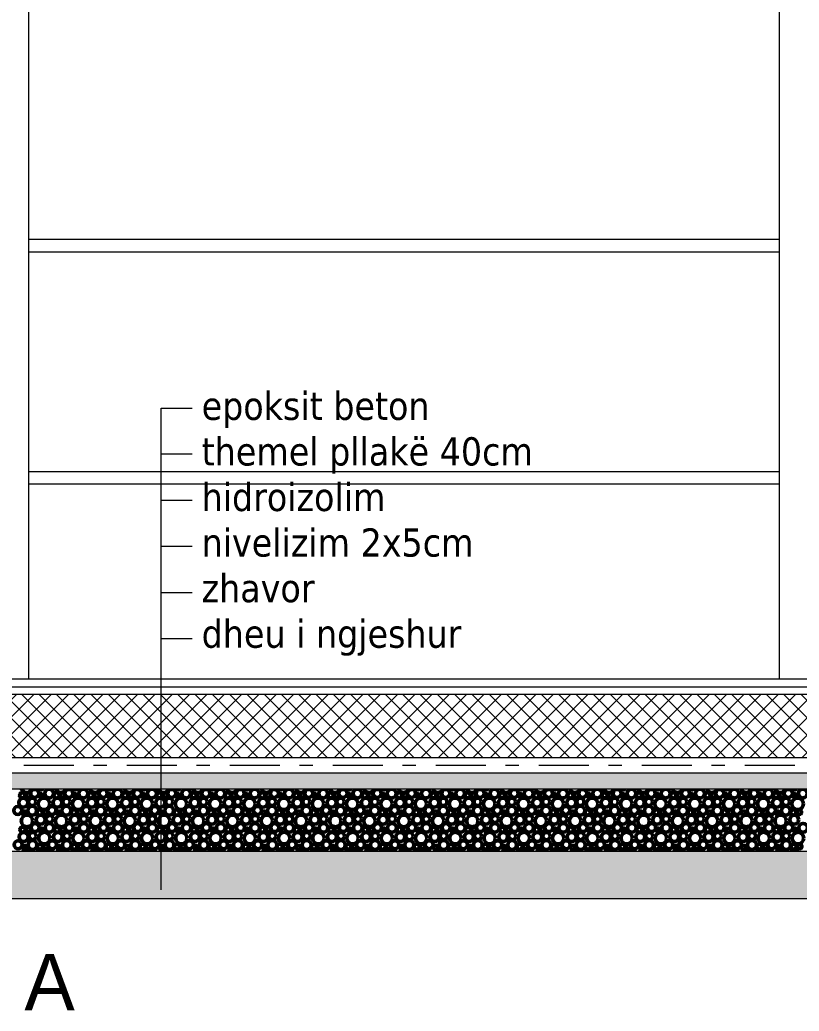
# Model space of a CAD drawing. Header units: millimetres. Extents: x 6658 to 67659, y -16872 to 26261.
# Drawn here: x 13683 to 18647, y -2917 to 3400 of the extents above; entities that cross this region are included whole.
import ezdxf

# ---------------------------------------------------------------- set-up
doc = ezdxf.new("R2010")
doc.units = ezdxf.units.MM
doc.header["$MEASUREMENT"] = 0
doc.linetypes.add('Double Dashed', pattern=[656.166644, 317.49999, -126.999993, 84.666667, -126.999993])
doc.linetypes.add('Wipeout_Contour', pattern=[1000, 0, -1000])
for name, color, linetype, lineweight, true_color in [('02. Tabela Projekti zbatues_Pen_No__61', 7, 'Continuous', 5, 0x6a6a6a), ('A - Prerjet_Pen_No__102', 7, 'Continuous', 50, 0xcccccc), ('A - Prerjet_Pen_No__62', 7, 'Continuous', 5, 0xaaaaaa), ('A - Prerjet_Pen_No__82', 7, 'Continuous', 5, 0xaaaaaa)]:
    doc.layers.add(name, color=color, linetype=linetype, lineweight=lineweight, true_color=true_color)
doc.layers.add('A - Prerjet', color=7, linetype='Continuous')
for name, color, linetype, lineweight in [('A - Prerjet_Pen_No__1', 7, 'Continuous', 5), ('A - Prerjet_Pen_No__101', 252, 'Continuous', 5), ('A - Prerjet_Pen_No__6', 5, 'Continuous', 5)]:
    doc.layers.add(name, color=color, linetype=linetype, lineweight=lineweight)
doc.styles.add('GENERATED_STYLE_2', font='')
doc.styles.add('GENERATED_STYLE_4', font='')
doc.styles.get('GENERATED_STYLE_2').set_extended_font_data('Century Gothic')
doc.styles.get('GENERATED_STYLE_4').set_extended_font_data('Tahoma')

# ---------------------------------------------------------------- blocks, each defined once
blk = doc.blocks.new('*X2')
at = {"layer": 'A - Prerjet_Pen_No__102', "color": 254, "linetype": 'Continuous', "lineweight": 50, "true_color": 0xcccccc}
for centre, radius in [((13777.2, -1529.3), 25.5), ((13869.3, -1530.6), 28.4), ((13995.5, -1529.3), 25.5), ((14087.5, -1530.6), 28.4), ((14213.7, -1529.3), 25.5), ((14305.8, -1530.6), 28.4), ((14431.9, -1529.3), 25.5), ((14524, -1530.6), 28.4), ((14650.1, -1529.3), 25.5), ((14742.2, -1530.6), 28.4), ((14868.4, -1529.3), 25.5), ((14960.4, -1530.6), 28.4), ((15086.6, -1529.3), 25.5), ((15178.7, -1530.6), 28.4), ((15304.8, -1529.3), 25.5), ((15396.9, -1530.6), 28.4), ((15523, -1529.3), 25.5), ((15615.1, -1530.6), 28.4), ((15741.3, -1529.3), 25.5), ((15833.3, -1530.6), 28.4), ((15959.5, -1529.3), 25.5), ((16051.6, -1530.6), 28.4), ((16177.7, -1529.3), 25.5), ((16269.8, -1530.6), 28.4), ((16395.9, -1529.3), 25.5), ((16488, -1530.6), 28.4), ((16614.2, -1529.3), 25.5), ((16706.2, -1530.6), 28.4), ((16832.4, -1529.3), 25.5), ((16924.5, -1530.6), 28.4), ((17050.6, -1529.3), 25.5), ((17142.7, -1530.6), 28.4), ((17268.8, -1529.3), 25.5), ((17360.9, -1530.6), 28.4), ((17487.1, -1529.3), 25.5), ((17579.1, -1530.6), 28.4), ((17705.3, -1529.3), 25.5), ((17797.4, -1530.6), 28.4), ((17923.5, -1529.3), 25.5), ((18015.6, -1530.6), 28.4), ((18141.7, -1529.3), 25.5), ((18233.8, -1530.6), 28.4), ((18360, -1529.3), 25.5), ((18452, -1530.6), 28.4), ((18578.2, -1529.3), 25.5), ((18670.3, -1530.6), 28.4), ((13704.3, -1588.5), 28.6), ((13698.5, -1542), 17.2), ((13736.8, -1539.9), 15), ((13761.9, -1583.2), 23), ((13836.4, -1595.9), 36.7), ((13817.7, -1544.5), 12.4), ((13922.5, -1588.5), 28.6), ((13916.7, -1542), 17.2), ((13955, -1539.9), 15), ((13980.2, -1583.2), 23), ((14054.6, -1595.9), 36.7), ((14035.9, -1544.5), 12.4), ((14140.8, -1588.5), 28.6), ((14135, -1542), 17.2), ((14173.3, -1539.9), 15), ((14198.4, -1583.2), 23), ((14272.8, -1595.9), 36.7), ((14254.1, -1544.5), 12.4), ((14359, -1588.5), 28.6), ((14353.2, -1542), 17.2), ((14391.5, -1539.9), 15), ((14416.6, -1583.2), 23), ((14491.1, -1595.9), 36.7), ((14472.3, -1544.5), 12.4), ((14577.2, -1588.5), 28.6), ((14571.4, -1542), 17.2), ((14609.7, -1539.9), 15), ((14634.8, -1583.2), 23), ((14709.3, -1595.9), 36.7), ((14690.6, -1544.5), 12.4), ((14795.4, -1588.5), 28.6), ((14789.6, -1542), 17.2), ((14827.9, -1539.9), 15), ((14853.1, -1583.2), 23), ((14927.5, -1595.9), 36.7), ((14908.8, -1544.5), 12.4), ((15013.7, -1588.5), 28.6), ((15007.9, -1542), 17.2), ((15046.2, -1539.9), 15), ((15071.3, -1583.2), 23), ((15145.7, -1595.9), 36.7), ((15127, -1544.5), 12.4), ((15231.9, -1588.5), 28.6), ((15226.1, -1542), 17.2), ((15264.4, -1539.9), 15), ((15289.5, -1583.2), 23), ((15364, -1595.9), 36.7), ((15345.2, -1544.5), 12.4), ((15450.1, -1588.5), 28.6), ((15444.3, -1542), 17.2), ((15482.6, -1539.9), 15), ((15507.7, -1583.2), 23), ((15582.2, -1595.9), 36.7), ((15563.5, -1544.5), 12.4), ((15668.3, -1588.5), 28.6), ((15662.5, -1542), 17.2), ((15700.8, -1539.9), 15), ((15726, -1583.2), 23), ((15800.4, -1595.9), 36.7), ((15781.7, -1544.5), 12.4), ((15886.6, -1588.5), 28.6), ((15880.8, -1542), 17.2), ((15919.1, -1539.9), 15), ((15944.2, -1583.2), 23), ((16018.6, -1595.9), 36.7), ((15999.9, -1544.5), 12.4), ((16104.8, -1588.5), 28.6), ((16099, -1542), 17.2), ((16137.3, -1539.9), 15), ((16162.4, -1583.2), 23), ((16236.9, -1595.9), 36.7), ((16218.1, -1544.5), 12.4), ((16323, -1588.5), 28.6), ((16317.2, -1542), 17.2), ((16355.5, -1539.9), 15), ((16380.6, -1583.2), 23), ((16455.1, -1595.9), 36.7), ((16436.4, -1544.5), 12.4), ((16541.2, -1588.5), 28.6), ((16535.4, -1542), 17.2), ((16573.7, -1539.9), 15), ((16598.9, -1583.2), 23), ((16673.3, -1595.9), 36.7), ((16654.6, -1544.5), 12.4), ((16759.5, -1588.5), 28.6), ((16753.7, -1542), 17.2), ((16792, -1539.9), 15), ((16817.1, -1583.2), 23), ((16891.5, -1595.9), 36.7), ((16872.8, -1544.5), 12.4), ((16977.7, -1588.5), 28.6), ((16971.9, -1542), 17.2), ((17010.2, -1539.9), 15), ((17035.3, -1583.2), 23), ((17109.8, -1595.9), 36.7), ((17091, -1544.5), 12.4), ((17195.9, -1588.5), 28.6), ((17190.1, -1542), 17.2), ((17228.4, -1539.9), 15), ((17253.5, -1583.2), 23), ((17328, -1595.9), 36.7), ((17309.3, -1544.5), 12.4), ((17414.1, -1588.5), 28.6), ((17408.3, -1542), 17.2), ((17446.6, -1539.9), 15), ((17471.7, -1583.2), 23), ((17546.2, -1595.9), 36.7), ((17527.5, -1544.5), 12.4), ((17632.4, -1588.5), 28.6), ((17626.6, -1542), 17.2), ((17664.9, -1539.9), 15), ((17690, -1583.2), 23), ((17764.4, -1595.9), 36.7), ((17745.7, -1544.5), 12.4), ((17850.6, -1588.5), 28.6), ((17844.8, -1542), 17.2), ((17883.1, -1539.9), 15), ((17908.2, -1583.2), 23), ((17982.7, -1595.9), 36.7), ((17963.9, -1544.5), 12.4), ((18068.8, -1588.5), 28.6), ((18063, -1542), 17.2), ((18101.3, -1539.9), 15), ((18126.4, -1583.2), 23), ((18200.9, -1595.9), 36.7), ((18182.1, -1544.5), 12.4), ((18287, -1588.5), 28.6), ((18281.2, -1542), 17.2), ((18319.5, -1539.9), 15), ((18344.6, -1583.2), 23), ((18419.1, -1595.9), 36.7), ((18400.4, -1544.5), 12.4), ((18505.3, -1588.5), 28.6), ((18499.5, -1542), 17.2), ((18537.8, -1539.9), 15), ((18562.9, -1583.2), 23), ((18637.3, -1595.9), 36.7), ((18618.6, -1544.5), 12.4), ((13669.2, -1638.5), 25.5), ((13709.7, -1653.7), 12.4), ((13761.3, -1639.8), 28.4), ((13808.7, -1651.2), 17.2), ((13847, -1649.1), 15), ((13887.5, -1638.5), 25.5), ((13927.9, -1653.7), 12.4), ((13979.5, -1639.8), 28.4), ((14027, -1651.2), 17.2), ((14065.3, -1649.1), 15), ((14105.7, -1638.5), 25.5), ((14146.1, -1653.7), 12.4), ((14197.8, -1639.8), 28.4), ((14245.2, -1651.2), 17.2), ((14283.5, -1649.1), 15), ((14323.9, -1638.5), 25.5), ((14364.3, -1653.7), 12.4), ((14416, -1639.8), 28.4), ((14463.4, -1651.2), 17.2), ((14501.7, -1649.1), 15), ((14542.1, -1638.5), 25.5), ((14582.6, -1653.7), 12.4), ((14634.2, -1639.8), 28.4), ((14681.6, -1651.2), 17.2), ((14719.9, -1649.1), 15), ((14760.4, -1638.5), 25.5), ((14800.8, -1653.7), 12.4), ((14852.4, -1639.8), 28.4), ((14899.9, -1651.2), 17.2), ((14938.2, -1649.1), 15), ((14978.6, -1638.5), 25.5), ((15019, -1653.7), 12.4), ((15070.7, -1639.8), 28.4), ((15118.1, -1651.2), 17.2), ((15156.4, -1649.1), 15), ((15196.8, -1638.5), 25.5), ((15237.2, -1653.7), 12.4), ((15288.9, -1639.8), 28.4), ((15336.3, -1651.2), 17.2), ((15374.6, -1649.1), 15), ((15415, -1638.5), 25.5), ((15455.5, -1653.7), 12.4), ((15507.1, -1639.8), 28.4), ((15554.5, -1651.2), 17.2), ((15592.8, -1649.1), 15), ((15633.3, -1638.5), 25.5), ((15673.7, -1653.7), 12.4), ((15725.3, -1639.8), 28.4), ((15772.8, -1651.2), 17.2), ((15811.1, -1649.1), 15), ((15851.5, -1638.5), 25.5), ((15891.9, -1653.7), 12.4), ((15943.6, -1639.8), 28.4), ((15991, -1651.2), 17.2), ((16029.3, -1649.1), 15), ((16069.7, -1638.5), 25.5), ((16110.1, -1653.7), 12.4), ((16161.8, -1639.8), 28.4), ((16209.2, -1651.2), 17.2), ((16247.5, -1649.1), 15), ((16287.9, -1638.5), 25.5), ((16328.4, -1653.7), 12.4), ((16380, -1639.8), 28.4), ((16427.4, -1651.2), 17.2), ((16465.7, -1649.1), 15), ((16506.2, -1638.5), 25.5), ((16546.6, -1653.7), 12.4), ((16598.2, -1639.8), 28.4), ((16645.7, -1651.2), 17.2), ((16684, -1649.1), 15), ((16724.4, -1638.5), 25.5), ((16764.8, -1653.7), 12.4), ((16816.5, -1639.8), 28.4), ((16863.9, -1651.2), 17.2), ((16902.2, -1649.1), 15), ((16942.6, -1638.5), 25.5), ((16983, -1653.7), 12.4), ((17034.7, -1639.8), 28.4), ((17082.1, -1651.2), 17.2), ((17120.4, -1649.1), 15), ((17160.8, -1638.5), 25.5), ((17201.3, -1653.7), 12.4), ((17252.9, -1639.8), 28.4), ((17300.3, -1651.2), 17.2), ((17338.6, -1649.1), 15), ((17379.1, -1638.5), 25.5), ((17419.5, -1653.7), 12.4), ((17471.1, -1639.8), 28.4), ((17518.6, -1651.2), 17.2), ((17556.9, -1649.1), 15), ((17597.3, -1638.5), 25.5), ((17637.7, -1653.7), 12.4), ((17689.4, -1639.8), 28.4), ((17736.8, -1651.2), 17.2), ((17775.1, -1649.1), 15), ((17815.5, -1638.5), 25.5), ((17855.9, -1653.7), 12.4), ((17907.6, -1639.8), 28.4), ((17955, -1651.2), 17.2), ((17993.3, -1649.1), 15), ((18033.7, -1638.5), 25.5), ((18074.1, -1653.7), 12.4), ((18125.8, -1639.8), 28.4), ((18173.2, -1651.2), 17.2), ((18211.5, -1649.1), 15), ((18252, -1638.5), 25.5), ((18292.4, -1653.7), 12.4), ((18344, -1639.8), 28.4), ((18391.5, -1651.2), 17.2), ((18429.8, -1649.1), 15), ((18470.2, -1638.5), 25.5), ((18510.6, -1653.7), 12.4), ((18562.3, -1639.8), 28.4), ((18609.7, -1651.2), 17.2), ((18648, -1649.1), 15), ((13728.4, -1705.1), 36.7), ((13814.5, -1697.6), 28.6), ((13872.2, -1692.4), 23), ((13946.6, -1705.1), 36.7), ((14032.8, -1697.6), 28.6), ((14090.4, -1692.4), 23), ((14164.8, -1705.1), 36.7), ((14251, -1697.6), 28.6), ((14308.6, -1692.4), 23), ((14383.1, -1705.1), 36.7), ((14469.2, -1697.6), 28.6), ((14526.8, -1692.4), 23), ((14601.3, -1705.1), 36.7), ((14687.4, -1697.6), 28.6), ((14745.1, -1692.4), 23), ((14819.5, -1705.1), 36.7), ((14905.7, -1697.6), 28.6), ((14963.3, -1692.4), 23), ((15037.7, -1705.1), 36.7), ((15123.9, -1697.6), 28.6), ((15181.5, -1692.4), 23), ((15256, -1705.1), 36.7), ((15342.1, -1697.6), 28.6), ((15399.7, -1692.4), 23), ((15474.2, -1705.1), 36.7), ((15560.3, -1697.6), 28.6), ((15618, -1692.4), 23), ((15692.4, -1705.1), 36.7), ((15778.6, -1697.6), 28.6), ((15836.2, -1692.4), 23), ((15910.6, -1705.1), 36.7), ((15996.8, -1697.6), 28.6), ((16054.4, -1692.4), 23), ((16128.9, -1705.1), 36.7), ((16215, -1697.6), 28.6), ((16272.6, -1692.4), 23), ((16347.1, -1705.1), 36.7), ((16433.2, -1697.6), 28.6), ((16490.9, -1692.4), 23), ((16565.3, -1705.1), 36.7), ((16651.5, -1697.6), 28.6), ((16709.1, -1692.4), 23), ((16783.5, -1705.1), 36.7), ((16869.7, -1697.6), 28.6), ((16927.3, -1692.4), 23), ((17001.8, -1705.1), 36.7), ((17087.9, -1697.6), 28.6), ((17145.5, -1692.4), 23), ((17220, -1705.1), 36.7), ((17306.1, -1697.6), 28.6), ((17363.7, -1692.4), 23), ((17438.2, -1705.1), 36.7), ((17524.4, -1697.6), 28.6), ((17582, -1692.4), 23), ((17656.4, -1705.1), 36.7), ((17742.6, -1697.6), 28.6), ((17800.2, -1692.4), 23), ((17874.7, -1705.1), 36.7), ((17960.8, -1697.6), 28.6), ((18018.4, -1692.4), 23), ((18092.9, -1705.1), 36.7), ((18179, -1697.6), 28.6), ((18236.6, -1692.4), 23), ((18311.1, -1705.1), 36.7), ((18397.3, -1697.6), 28.6), ((18454.9, -1692.4), 23), ((18529.3, -1705.1), 36.7), ((18615.5, -1697.6), 28.6), ((13700.7, -1760.4), 17.2), ((13739, -1758.3), 15), ((13779.5, -1747.7), 25.5), ((13819.9, -1762.9), 12.4), ((13871.5, -1749), 28.4), ((13919, -1760.4), 17.2), ((13957.3, -1758.3), 15), ((13997.7, -1747.7), 25.5), ((14038.1, -1762.9), 12.4), ((14089.8, -1749), 28.4), ((14137.2, -1760.4), 17.2), ((14175.5, -1758.3), 15), ((14215.9, -1747.7), 25.5), ((14256.3, -1762.9), 12.4), ((14308, -1749), 28.4), ((14355.4, -1760.4), 17.2), ((14393.7, -1758.3), 15), ((14434.1, -1747.7), 25.5), ((14474.6, -1762.9), 12.4), ((14526.2, -1749), 28.4), ((14573.6, -1760.4), 17.2), ((14611.9, -1758.3), 15), ((14652.4, -1747.7), 25.5), ((14692.8, -1762.9), 12.4), ((14744.4, -1749), 28.4), ((14791.9, -1760.4), 17.2), ((14830.2, -1758.3), 15), ((14870.6, -1747.7), 25.5), ((14911, -1762.9), 12.4), ((14962.7, -1749), 28.4), ((15010.1, -1760.4), 17.2), ((15048.4, -1758.3), 15), ((15088.8, -1747.7), 25.5), ((15129.2, -1762.9), 12.4), ((15180.9, -1749), 28.4), ((15228.3, -1760.4), 17.2), ((15266.6, -1758.3), 15), ((15307, -1747.7), 25.5), ((15347.5, -1762.9), 12.4), ((15399.1, -1749), 28.4), ((15446.5, -1760.4), 17.2), ((15484.8, -1758.3), 15), ((15525.3, -1747.7), 25.5), ((15565.7, -1762.9), 12.4), ((15617.3, -1749), 28.4), ((15664.8, -1760.4), 17.2), ((15703.1, -1758.3), 15), ((15743.5, -1747.7), 25.5), ((15783.9, -1762.9), 12.4), ((15835.6, -1749), 28.4), ((15883, -1760.4), 17.2), ((15921.3, -1758.3), 15), ((15961.7, -1747.7), 25.5), ((16002.1, -1762.9), 12.4), ((16053.8, -1749), 28.4), ((16101.2, -1760.4), 17.2), ((16139.5, -1758.3), 15), ((16179.9, -1747.7), 25.5), ((16220.4, -1762.9), 12.4), ((16272, -1749), 28.4), ((16319.4, -1760.4), 17.2), ((16357.7, -1758.3), 15), ((16398.2, -1747.7), 25.5), ((16438.6, -1762.9), 12.4), ((16490.2, -1749), 28.4), ((16537.7, -1760.4), 17.2), ((16576, -1758.3), 15), ((16616.4, -1747.7), 25.5), ((16656.8, -1762.9), 12.4), ((16708.5, -1749), 28.4), ((16755.9, -1760.4), 17.2), ((16794.2, -1758.3), 15), ((16834.6, -1747.7), 25.5), ((16875, -1762.9), 12.4), ((16926.7, -1749), 28.4), ((16974.1, -1760.4), 17.2), ((17012.4, -1758.3), 15), ((17052.8, -1747.7), 25.5), ((17093.3, -1762.9), 12.4), ((17144.9, -1749), 28.4), ((17192.3, -1760.4), 17.2), ((17230.6, -1758.3), 15), ((17271.1, -1747.7), 25.5), ((17311.5, -1762.9), 12.4), ((17363.1, -1749), 28.4), ((17410.6, -1760.4), 17.2), ((17448.9, -1758.3), 15), ((17489.3, -1747.7), 25.5), ((17529.7, -1762.9), 12.4), ((17581.4, -1749), 28.4), ((17628.8, -1760.4), 17.2), ((17667.1, -1758.3), 15), ((17707.5, -1747.7), 25.5), ((17747.9, -1762.9), 12.4), ((17799.6, -1749), 28.4), ((17847, -1760.4), 17.2), ((17885.3, -1758.3), 15), ((17925.7, -1747.7), 25.5), ((17966.1, -1762.9), 12.4), ((18017.8, -1749), 28.4), ((18065.2, -1760.4), 17.2), ((18103.5, -1758.3), 15), ((18144, -1747.7), 25.5), ((18184.4, -1762.9), 12.4), ((18236, -1749), 28.4), ((18283.5, -1760.4), 17.2), ((18321.8, -1758.3), 15), ((18362.2, -1747.7), 25.5), ((18402.6, -1762.9), 12.4), ((18454.3, -1749), 28.4), ((18501.7, -1760.4), 17.2), ((18540, -1758.3), 15), ((18580.4, -1747.7), 25.5), ((18620.8, -1762.9), 12.4), ((18672.5, -1749), 28.4), ((13671.5, -1856.9), 25.5), ((13706.5, -1806.8), 28.6), ((13763.5, -1858.2), 28.4), ((13764.2, -1801.6), 23), ((13838.6, -1814.3), 36.7), ((13889.7, -1856.9), 25.5), ((13924.8, -1806.8), 28.6), ((13981.8, -1858.2), 28.4), ((13982.4, -1801.6), 23), ((14056.8, -1814.3), 36.7), ((14107.9, -1856.9), 25.5), ((14143, -1806.8), 28.6), ((14200, -1858.2), 28.4), ((14200.6, -1801.6), 23), ((14275.1, -1814.3), 36.7), ((14326.1, -1856.9), 25.5), ((14361.2, -1806.8), 28.6), ((14418.2, -1858.2), 28.4), ((14418.8, -1801.6), 23), ((14493.3, -1814.3), 36.7), ((14544.4, -1856.9), 25.5), ((14579.4, -1806.8), 28.6), ((14636.4, -1858.2), 28.4), ((14637.1, -1801.6), 23), ((14711.5, -1814.3), 36.7), ((14762.6, -1856.9), 25.5), ((14797.7, -1806.8), 28.6), ((14854.7, -1858.2), 28.4), ((14855.3, -1801.6), 23), ((14929.7, -1814.3), 36.7), ((14980.8, -1856.9), 25.5), ((15015.9, -1806.8), 28.6), ((15072.9, -1858.2), 28.4), ((15073.5, -1801.6), 23), ((15148, -1814.3), 36.7), ((15199, -1856.9), 25.5), ((15234.1, -1806.8), 28.6), ((15291.1, -1858.2), 28.4), ((15291.7, -1801.6), 23), ((15366.2, -1814.3), 36.7), ((15417.3, -1856.9), 25.5), ((15452.3, -1806.8), 28.6), ((15509.3, -1858.2), 28.4), ((15510, -1801.6), 23), ((15584.4, -1814.3), 36.7), ((15635.5, -1856.9), 25.5), ((15670.6, -1806.8), 28.6), ((15727.6, -1858.2), 28.4), ((15728.2, -1801.6), 23), ((15802.6, -1814.3), 36.7), ((15853.7, -1856.9), 25.5), ((15888.8, -1806.8), 28.6), ((15945.8, -1858.2), 28.4), ((15946.4, -1801.6), 23), ((16020.9, -1814.3), 36.7), ((16071.9, -1856.9), 25.5), ((16107, -1806.8), 28.6), ((16164, -1858.2), 28.4), ((16164.6, -1801.6), 23), ((16239.1, -1814.3), 36.7), ((16290.2, -1856.9), 25.5), ((16325.2, -1806.8), 28.6), ((16382.2, -1858.2), 28.4), ((16382.9, -1801.6), 23), ((16457.3, -1814.3), 36.7), ((16508.4, -1856.9), 25.5), ((16543.5, -1806.8), 28.6), ((16600.5, -1858.2), 28.4), ((16601.1, -1801.6), 23), ((16675.5, -1814.3), 36.7), ((16726.6, -1856.9), 25.5), ((16761.7, -1806.8), 28.6), ((16818.7, -1858.2), 28.4), ((16819.3, -1801.6), 23), ((16893.8, -1814.3), 36.7), ((16944.8, -1856.9), 25.5), ((16979.9, -1806.8), 28.6), ((17036.9, -1858.2), 28.4), ((17037.5, -1801.6), 23), ((17112, -1814.3), 36.7), ((17163.1, -1856.9), 25.5), ((17198.1, -1806.8), 28.6), ((17255.1, -1858.2), 28.4), ((17255.7, -1801.6), 23), ((17330.2, -1814.3), 36.7), ((17381.3, -1856.9), 25.5), ((17416.4, -1806.8), 28.6), ((17473.4, -1858.2), 28.4), ((17474, -1801.6), 23), ((17548.4, -1814.3), 36.7), ((17599.5, -1856.9), 25.5), ((17634.6, -1806.8), 28.6), ((17691.6, -1858.2), 28.4), ((17692.2, -1801.6), 23), ((17766.7, -1814.3), 36.7), ((17817.7, -1856.9), 25.5), ((17852.8, -1806.8), 28.6), ((17909.8, -1858.2), 28.4), ((17910.4, -1801.6), 23), ((17984.9, -1814.3), 36.7), ((18036, -1856.9), 25.5), ((18071, -1806.8), 28.6), ((18128, -1858.2), 28.4), ((18128.6, -1801.6), 23), ((18203.1, -1814.3), 36.7), ((18254.2, -1856.9), 25.5), ((18289.3, -1806.8), 28.6), ((18346.3, -1858.2), 28.4), ((18346.9, -1801.6), 23), ((18421.3, -1814.3), 36.7), ((18472.4, -1856.9), 25.5), ((18507.5, -1806.8), 28.6), ((18564.5, -1858.2), 28.4), ((18565.1, -1801.6), 23), ((18639.6, -1814.3), 36.7), ((13711.9, -1872.1), 12.4), ((13811, -1869.6), 17.2), ((13849.3, -1867.5), 15), ((13930.1, -1872.1), 12.4), ((14029.2, -1869.6), 17.2), ((14067.5, -1867.5), 15), ((14148.3, -1872.1), 12.4), ((14247.4, -1869.6), 17.2), ((14285.7, -1867.5), 15), ((14366.6, -1872.1), 12.4), ((14465.6, -1869.6), 17.2), ((14503.9, -1867.5), 15), ((14584.8, -1872.1), 12.4), ((14683.9, -1869.6), 17.2), ((14722.2, -1867.5), 15), ((14803, -1872.1), 12.4), ((14902.1, -1869.6), 17.2), ((14940.4, -1867.5), 15), ((15021.2, -1872.1), 12.4), ((15120.3, -1869.6), 17.2), ((15158.6, -1867.5), 15), ((15239.5, -1872.1), 12.4), ((15338.5, -1869.6), 17.2), ((15376.8, -1867.5), 15), ((15457.7, -1872.1), 12.4), ((15556.8, -1869.6), 17.2), ((15595.1, -1867.5), 15), ((15675.9, -1872.1), 12.4), ((15775, -1869.6), 17.2), ((15813.3, -1867.5), 15), ((15894.1, -1872.1), 12.4), ((15993.2, -1869.6), 17.2), ((16031.5, -1867.5), 15), ((16112.4, -1872.1), 12.4), ((16211.4, -1869.6), 17.2), ((16249.7, -1867.5), 15), ((16330.6, -1872.1), 12.4), ((16429.7, -1869.6), 17.2), ((16468, -1867.5), 15), ((16548.8, -1872.1), 12.4), ((16647.9, -1869.6), 17.2), ((16686.2, -1867.5), 15), ((16767, -1872.1), 12.4), ((16866.1, -1869.6), 17.2), ((16904.4, -1867.5), 15), ((16985.3, -1872.1), 12.4), ((17084.3, -1869.6), 17.2), ((17122.6, -1867.5), 15), ((17203.5, -1872.1), 12.4), ((17302.6, -1869.6), 17.2), ((17340.9, -1867.5), 15), ((17421.7, -1872.1), 12.4), ((17520.8, -1869.6), 17.2), ((17559.1, -1867.5), 15), ((17639.9, -1872.1), 12.4), ((17739, -1869.6), 17.2), ((17777.3, -1867.5), 15), ((17858.1, -1872.1), 12.4), ((17957.2, -1869.6), 17.2), ((17995.5, -1867.5), 15), ((18076.4, -1872.1), 12.4), ((18175.5, -1869.6), 17.2), ((18213.8, -1867.5), 15), ((18294.6, -1872.1), 12.4), ((18393.7, -1869.6), 17.2), ((18432, -1867.5), 15), ((18512.8, -1872.1), 12.4), ((18611.9, -1869.6), 17.2), ((18650.2, -1867.5), 15)]:
    blk.add_circle(centre, radius, dxfattribs=at)
for centre, radius, start, end in [((13726.2, -1486.7), 36.7, 201.18445, 338.81555), ((13812.3, -1479.3), 28.6, 226.45347, 313.54653), ((13944.4, -1486.7), 36.7, 201.18445, 338.81555), ((14030.5, -1479.3), 28.6, 226.45347, 313.54653), ((14162.6, -1486.7), 36.7, 201.18445, 338.81555), ((14248.8, -1479.3), 28.6, 226.45347, 313.54653), ((14380.8, -1486.7), 36.7, 201.18445, 338.81555), ((14467, -1479.3), 28.6, 226.45347, 313.54653), ((14599.1, -1486.7), 36.7, 201.18445, 338.81555), ((14685.2, -1479.3), 28.6, 226.45347, 313.54653), ((14817.3, -1486.7), 36.7, 201.18445, 338.81555), ((14903.4, -1479.3), 28.6, 226.45347, 313.54653), ((15035.5, -1486.7), 36.7, 201.18445, 338.81555), ((15121.7, -1479.3), 28.6, 226.45347, 313.54653), ((15253.7, -1486.7), 36.7, 201.18445, 338.81555), ((15339.9, -1479.3), 28.6, 226.45347, 313.54653), ((15472, -1486.7), 36.7, 201.18445, 338.81555), ((15558.1, -1479.3), 28.6, 226.45347, 313.54653), ((15690.2, -1486.7), 36.7, 201.18445, 338.81555), ((15776.3, -1479.3), 28.6, 226.45347, 313.54653), ((15908.4, -1486.7), 36.7, 201.18445, 338.81555), ((15994.6, -1479.3), 28.6, 226.45347, 313.54653), ((16126.6, -1486.7), 36.7, 201.18445, 338.81555), ((16212.8, -1479.3), 28.6, 226.45347, 313.54653), ((16344.9, -1486.7), 36.7, 201.18445, 338.81555), ((16431, -1479.3), 28.6, 226.45347, 313.54653), ((16563.1, -1486.7), 36.7, 201.18445, 338.81555), ((16649.2, -1479.3), 28.6, 226.45347, 313.54653), ((16781.3, -1486.7), 36.7, 201.18445, 338.81555), ((16867.5, -1479.3), 28.6, 226.45347, 313.54653), ((16999.5, -1486.7), 36.7, 201.18445, 338.81555), ((17085.7, -1479.3), 28.6, 226.45347, 313.54653), ((17217.8, -1486.7), 36.7, 201.18445, 338.81555), ((17303.9, -1479.3), 28.6, 226.45347, 313.54653), ((17436, -1486.7), 36.7, 201.18445, 338.81555), ((17522.1, -1479.3), 28.6, 226.45347, 313.54653), ((17654.2, -1486.7), 36.7, 201.18445, 338.81555), ((17740.4, -1479.3), 28.6, 226.45347, 313.54653), ((17872.4, -1486.7), 36.7, 201.18445, 338.81555), ((17958.6, -1479.3), 28.6, 226.45347, 313.54653), ((18090.7, -1486.7), 36.7, 201.18445, 338.81555), ((18176.8, -1479.3), 28.6, 226.45347, 313.54653), ((18308.9, -1486.7), 36.7, 201.18445, 338.81555), ((18395, -1479.3), 28.6, 226.45347, 313.54653), ((18527.1, -1486.7), 36.7, 201.18445, 338.81555), ((18613.3, -1479.3), 28.6, 226.45347, 313.54653), ((13730.6, -1923.5), 36.7, 39.81795, 140.18205), ((13816.8, -1916), 28.6, 34.09169, 145.90831), ((13874.4, -1910.8), 23, 27.85641, 152.14359), ((13948.8, -1923.5), 36.7, 39.81795, 140.18205), ((14035, -1916), 28.6, 34.09169, 145.90831), ((14092.6, -1910.8), 23, 27.85641, 152.14359), ((14167.1, -1923.5), 36.7, 39.81795, 140.18205), ((14253.2, -1916), 28.6, 34.09169, 145.90831), ((14310.8, -1910.8), 23, 27.85641, 152.14359), ((14385.3, -1923.5), 36.7, 39.81795, 140.18205), ((14471.4, -1916), 28.6, 34.09169, 145.90831), ((14529.1, -1910.8), 23, 27.85641, 152.14359), ((14603.5, -1923.5), 36.7, 39.81795, 140.18205), ((14689.7, -1916), 28.6, 34.09169, 145.90831), ((14747.3, -1910.8), 23, 27.85641, 152.14359), ((14821.7, -1923.5), 36.7, 39.81795, 140.18205), ((14907.9, -1916), 28.6, 34.09169, 145.90831), ((14965.5, -1910.8), 23, 27.85641, 152.14359), ((15040, -1923.5), 36.7, 39.81795, 140.18205), ((15126.1, -1916), 28.6, 34.09169, 145.90831), ((15183.7, -1910.8), 23, 27.85641, 152.14359), ((15258.2, -1923.5), 36.7, 39.81795, 140.18205), ((15344.3, -1916), 28.6, 34.09169, 145.90831), ((15402, -1910.8), 23, 27.85641, 152.14359), ((15476.4, -1923.5), 36.7, 39.81795, 140.18205), ((15562.6, -1916), 28.6, 34.09169, 145.90831), ((15620.2, -1910.8), 23, 27.85641, 152.14359), ((15694.6, -1923.5), 36.7, 39.81795, 140.18205), ((15780.8, -1916), 28.6, 34.09169, 145.90831), ((15838.4, -1910.8), 23, 27.85641, 152.14359), ((15912.9, -1923.5), 36.7, 39.81795, 140.18205), ((15999, -1916), 28.6, 34.09169, 145.90831), ((16056.6, -1910.8), 23, 27.85641, 152.14359), ((16131.1, -1923.5), 36.7, 39.81795, 140.18205), ((16217.2, -1916), 28.6, 34.09169, 145.90831), ((16274.9, -1910.8), 23, 27.85641, 152.14359), ((16349.3, -1923.5), 36.7, 39.81795, 140.18205), ((16435.5, -1916), 28.6, 34.09169, 145.90831), ((16493.1, -1910.8), 23, 27.85641, 152.14359), ((16567.5, -1923.5), 36.7, 39.81795, 140.18205), ((16653.7, -1916), 28.6, 34.09169, 145.90831), ((16711.3, -1910.8), 23, 27.85641, 152.14359), ((16785.8, -1923.5), 36.7, 39.81795, 140.18205), ((16871.9, -1916), 28.6, 34.09169, 145.90831), ((16929.5, -1910.8), 23, 27.85641, 152.14359), ((17004, -1923.5), 36.7, 39.81795, 140.18205), ((17090.1, -1916), 28.6, 34.09169, 145.90831), ((17147.7, -1910.8), 23, 27.85641, 152.14359), ((17222.2, -1923.5), 36.7, 39.81795, 140.18205), ((17308.4, -1916), 28.6, 34.09169, 145.90831), ((17366, -1910.8), 23, 27.85641, 152.14359), ((17440.4, -1923.5), 36.7, 39.81795, 140.18205), ((17526.6, -1916), 28.6, 34.09169, 145.90831), ((17584.2, -1910.8), 23, 27.85641, 152.14359), ((17658.7, -1923.5), 36.7, 39.81795, 140.18205), ((17744.8, -1916), 28.6, 34.09169, 145.90831), ((17802.4, -1910.8), 23, 27.85641, 152.14359), ((17876.9, -1923.5), 36.7, 39.81795, 140.18205), ((17963, -1916), 28.6, 34.09169, 145.90831), ((18020.6, -1910.8), 23, 27.85641, 152.14359), ((18095.1, -1923.5), 36.7, 39.81795, 140.18205), ((18181.3, -1916), 28.6, 34.09169, 145.90831), ((18238.9, -1910.8), 23, 27.85641, 152.14359), ((18313.3, -1923.5), 36.7, 39.81795, 140.18205), ((18399.5, -1916), 28.6, 34.09169, 145.90831), ((18457.1, -1910.8), 23, 27.85641, 152.14359), ((18531.6, -1923.5), 36.7, 39.81795, 140.18205), ((18617.7, -1916), 28.6, 34.09169, 145.90831)]:
    blk.add_arc(centre, radius, start, end, dxfattribs=at)
blk = doc.blocks.new('Fill_1', base_point=(0, 0))
at = {"layer": 'A - Prerjet_Pen_No__82', "color": 253, "linetype": 'Continuous', "lineweight": 5, "true_color": 0xaaaaaa, "flags": 128}
blk.add_lwpolyline([(10929.6, -1300), (11129.6, -1900), (48529, -1900), (58927.1, -898.2), (59888.4, -350), (60088.4, -350), (60088.4, -50), (58867.1, -50), (58888.7, -500), (50114, -1345.4), (49964.7, -1500), (11739.7, -1500), (11739.7, -1300)], close=True, dxfattribs=at)
at = {"layer": 'A - Prerjet_Pen_No__102', "color": 254, "linetype": 'Continuous', "lineweight": 50, "true_color": 0xcccccc}
blk.add_blockref('*X2', (0, 0), dxfattribs=at)

msp = doc.modelspace()

# ---------------------------------------------------------------- block references
at = {"layer": 'A - Prerjet_Pen_No__102', "color": 254, "linetype": 'Continuous', "lineweight": 50, "true_color": 0xcccccc}
msp.add_blockref('Fill_1', (0, 0), dxfattribs=at)

# ---------------------------------------------------------------- texts
at = {"layer": '02. Tabela Projekti zbatues_Pen_No__61', "color": 251, "linetype": 'Continuous', "lineweight": 5, "true_color": 0x6a6a6a, "insert": (10929.6, -2917.4), "char_height": 360, "attachment_point": 7, "style": 'GENERATED_STYLE_2'}
msp.add_mtext('\\A1;{\\pql;\\fCentury Gothic|b0|i0|c0|p34;PRERJA \\fCentury Gothic|b0|i0|c0|p34;\\c135080;A - A}', dxfattribs=at)

# ---------------------------------------------------------------- wipeouts: each hides what was drawn before it
at = {"color": 254, "linetype": 'Wipeout_Contour', "lineweight": 0, "ltscale": 81939.583137}
msp.add_wipeout([(13715.9, 3400), (13715.9, 2000), (18522.2, 2000), (18522.2, 3400), (16131.6, 3400)], dxfattribs=at).dxf.layer = 'A - Prerjet'
at = {"color": 254, "linetype": 'Wipeout_Contour', "lineweight": 0, "ltscale": 80971.840193}
msp.add_wipeout([(16131.6, 1920), (13715.9, 1920), (13715.9, 520), (18522.2, 520), (18522.2, 1920)], dxfattribs=at).dxf.layer = 'A - Prerjet'

# ---------------------------------------------------------------- next in the draw order: linework, layer by layer
at = {"layer": 'A - Prerjet_Pen_No__62', "color": 253, "linetype": 'Continuous', "lineweight": 5, "true_color": 0xaaaaaa}
msp.add_lwpolyline([(14779.4, 631.9), (14583.2, 631.9)], dxfattribs=at)

# ---------------------------------------------------------------- next in the draw order: wipeouts: each hides what was drawn before it
at = {"color": 254, "linetype": 'Wipeout_Contour', "lineweight": 0, "ltscale": 331665.779051}
msp.add_wipeout([(10729.6, -2200), (60088.4, -2200), (60088.4, -350), (59888.4, -350), (58927.1, -898.2), (48529, -1900), (11129.6, -1900), (10929.6, -1300), (10729.6, -1300)], dxfattribs=at).dxf.layer = 'A - Prerjet'

# ---------------------------------------------------------------- next in the draw order: hatches: boundary and pattern name
at = {"layer": 'A - Prerjet_Pen_No__102', "linetype": 'Continuous', "lineweight": 50, "true_color": 0xcccccc}
h = msp.add_hatch(dxfattribs=at)
h.set_pattern_fill('Earth', color=254, style=0, pattern_type=2)
h.set_pattern_definition([(45, (0, 0), (-165.463, 165.463), []), (45, (-55.15, 55.15), (-330.926, 330.926), []), (45, (-110.3, 110.3), (-330.926, 330.926), []), (135, (-165.46, 165.46), (55.15433, 55.15433), [234, -234])])
h.paths.add_polyline_path([(10729.6, -2200), (60088.4, -2200), (60088.4, -350), (59888.4, -350), (58927.1, -898.2), (48529, -1900), (11129.6, -1900), (10929.6, -1300), (10729.6, -1300)])

# ---------------------------------------------------------------- next in the draw order: linework, layer by layer
at = {"layer": 'A - Prerjet_Pen_No__82', "color": 253, "linetype": 'Continuous', "lineweight": 5, "true_color": 0xaaaaaa, "flags": 128}
msp.add_lwpolyline([(10729.6, -2200), (60088.4, -2200), (60088.4, -350), (59888.4, -350), (58927.1, -898.2), (48529, -1900), (11129.6, -1900), (10929.6, -1300), (10729.6, -1300)], close=True, dxfattribs=at)

# ---------------------------------------------------------------- next in the draw order: wipeouts: each hides what was drawn before it
at = {"color": 254, "linetype": 'Wipeout_Contour', "lineweight": 0, "ltscale": 341317.680381}
msp.add_wipeout([(50114, -1345.4), (58888.7, -500), (58883.9, -400), (49864.7, -1269), (49864.7, -1400), (11739.7, -1400), (11739.7, -1500), (49964.7, -1500)], dxfattribs=at).dxf.layer = 'A - Prerjet'

# ---------------------------------------------------------------- next in the draw order: hatches: boundary and pattern name
at = {"layer": 'A - Prerjet_Pen_No__102', "linetype": 'Continuous', "lineweight": 50, "true_color": 0xcccccc}
h = msp.add_hatch(dxfattribs=at)
h.set_pattern_fill('Brass_Bronze', color=254, style=0, pattern_type=2)
h.set_pattern_definition([(45, (35314.24, -950), (-110.3087, 110.3087), []), (45, (35259.09, -894.85), (-110.3087, 110.3087), [117, -39])])
h.paths.add_polyline_path([(50114, -1345.4), (58888.7, -500), (58883.9, -400), (49864.7, -1269), (49864.7, -1400), (11739.7, -1400), (11739.7, -1500), (49964.7, -1500)])

# ---------------------------------------------------------------- next in the draw order: linework, layer by layer
at = {"layer": 'A - Prerjet_Pen_No__1', "color": 7, "linetype": 'Continuous', "lineweight": 5}
msp.add_lwpolyline([(12454.6, -850), (48872.2, -850)], dxfattribs=at)
at = {"layer": 'A - Prerjet_Pen_No__82', "color": 253, "linetype": 'Continuous', "lineweight": 5, "true_color": 0xaaaaaa, "flags": 128}
msp.add_lwpolyline([(50114, -1345.4), (58888.7, -500), (58883.9, -400), (49864.7, -1269), (49864.7, -1400), (11739.7, -1400), (11739.7, -1500), (49964.7, -1500)], close=True, dxfattribs=at)

# ---------------------------------------------------------------- next in the draw order: wipeouts: each hides what was drawn before it
at = {"color": 254, "linetype": 'Wipeout_Contour', "lineweight": 0, "ltscale": 80666.700347}
msp.add_wipeout([(13715.9, -800), (18522.2, -800), (18522.2, 440), (16131.6, 440), (13715.9, 440)], dxfattribs=at).dxf.layer = 'A - Prerjet'

# ---------------------------------------------------------------- next in the draw order: linework, layer by layer
at = {"layer": 'A - Prerjet_Pen_No__62', "color": 253, "linetype": 'Continuous', "lineweight": 5, "true_color": 0xaaaaaa}
for points in [[(14583.2, -2143.7), (14583.2, 926.2), (14779.4, 926.2)], [(14779.4, 337.6), (14583.2, 337.6)], [(14779.4, 43.3), (14583.2, 43.3)], [(14779.4, -251), (14583.2, -251)], [(14779.4, -545.3), (14583.2, -545.3)]]:
    msp.add_lwpolyline(points, dxfattribs=at)

# ---------------------------------------------------------------- next in the draw order: texts
at = {"layer": 'A - Prerjet_Pen_No__62', "color": 253, "linetype": 'Continuous', "lineweight": 5, "true_color": 0xaaaaaa, "insert": (14840.8, 1030.5), "char_height": 180, "attachment_point": 1, "line_spacing_factor": 0.967748, "style": 'GENERATED_STYLE_4'}
msp.add_mtext('\\A1;{\\pql;\\fTahoma|b0|i0|c0|p34;epoksit beton\\P\\pql;\\fTahoma|b0|i0|c0|p34;themel pllakë \\fTahoma|b0|i0|c0|p34;4\\fTahoma|b0|i0|c0|p34;0cm\\P\\pql;\\fTahoma|b0|i0|c0|p34;hidroizolim\\P\\pql;\\fTahoma|b0|i0|c0|p34;nivelizim 2x5cm\\P\\pql;\\fTahoma|b0|i0|c0|p34;zhavor\\P\\pql;\\fTahoma|b0|i0|c0|p34;dheu i ngjeshur}', dxfattribs=at)

# ---------------------------------------------------------------- next in the draw order: wipeouts: each hides what was drawn before it
at = {"color": 254, "linetype": 'Wipeout_Contour', "lineweight": 0, "ltscale": 75796.469209}
msp.add_wipeout([(18672.2, 5100), (18522.2, 5100), (18522.2, -800), (18672.2, -800)], dxfattribs=at).dxf.layer = 'A - Prerjet'

# ---------------------------------------------------------------- next in the draw order: hatches: boundary and pattern name
at = {"layer": 'A - Prerjet_Pen_No__1', "linetype": 'Continuous', "lineweight": 5}
h = msp.add_hatch(dxfattribs=at)
h.set_pattern_fill('Concrete_Block', style=0, pattern_type=2)
h.set_pattern_definition([(45, (0, 0), (-55.15433, 55.15433), []), (135, (0, 0), (55.15433, 55.15433), [])])
h.paths.add_polyline_path([(11739.7, -1300), (49764.7, -1300), (49764.7, -1178.2), (58879.1, -300), (58869.5, -100), (50566.3, -900), (50434.7, -900), (50434.7, -1050), (50164.7, -1050), (50164.7, -900), (49764.7, -900), (11739.7, -900)])

# ---------------------------------------------------------------- next in the draw order: linework, layer by layer
at = {"layer": 'A - Prerjet_Pen_No__1', "color": 7, "linetype": 'Continuous', "lineweight": 5}
msp.add_line((18522.2, -800), (18522.2, 5100), dxfattribs=at)

# ---------------------------------------------------------------- next in the draw order: wipeouts: each hides what was drawn before it
at = {"color": 254, "linetype": 'Wipeout_Contour', "lineweight": 0, "ltscale": 56551.561265}
msp.add_wipeout([(13740.9, 5100), (13590.9, 5100), (13590.9, -800), (13740.9, -800)], dxfattribs=at).dxf.layer = 'A - Prerjet'

# ---------------------------------------------------------------- next in the draw order: linework, layer by layer
at = {"layer": 'A - Prerjet_Pen_No__1', "color": 7, "linetype": 'Continuous', "lineweight": 5}
msp.add_line((13740.9, -800), (13740.9, 5100), dxfattribs=at)
for points in [[(50164.7, -900), (49764.7, -900), (11739.7, -900), (11739.7, -1300), (49764.7, -1300), (49764.7, -1178.2), (58879.1, -300), (58869.5, -100), (50566.3, -900), (50434.7, -900)], [(12454.6, -800), (48872.2, -800)]]:
    msp.add_lwpolyline(points, dxfattribs=at)
at = {"layer": 'A - Prerjet_Pen_No__101', "color": 252, "linetype": 'Continuous', "lineweight": 5}
for p, q in [((18522.2, 2000), (13740.9, 2000)), ((18522.2, 1920), (13740.9, 1920)), ((18522.2, 520), (13740.9, 520)), ((18522.2, 440), (13740.9, 440))]:
    msp.add_line(p, q, dxfattribs=at)
at = {"layer": 'A - Prerjet_Pen_No__6', "color": 5, "linetype": 'Double Dashed', "lineweight": 5, "flags": 128}
msp.add_lwpolyline([(11739.7, -1350), (49814.7, -1350), (49814.7, -1223.6), (58881.5, -350)], dxfattribs=at)

doc.saveas('drawing.dxf')
